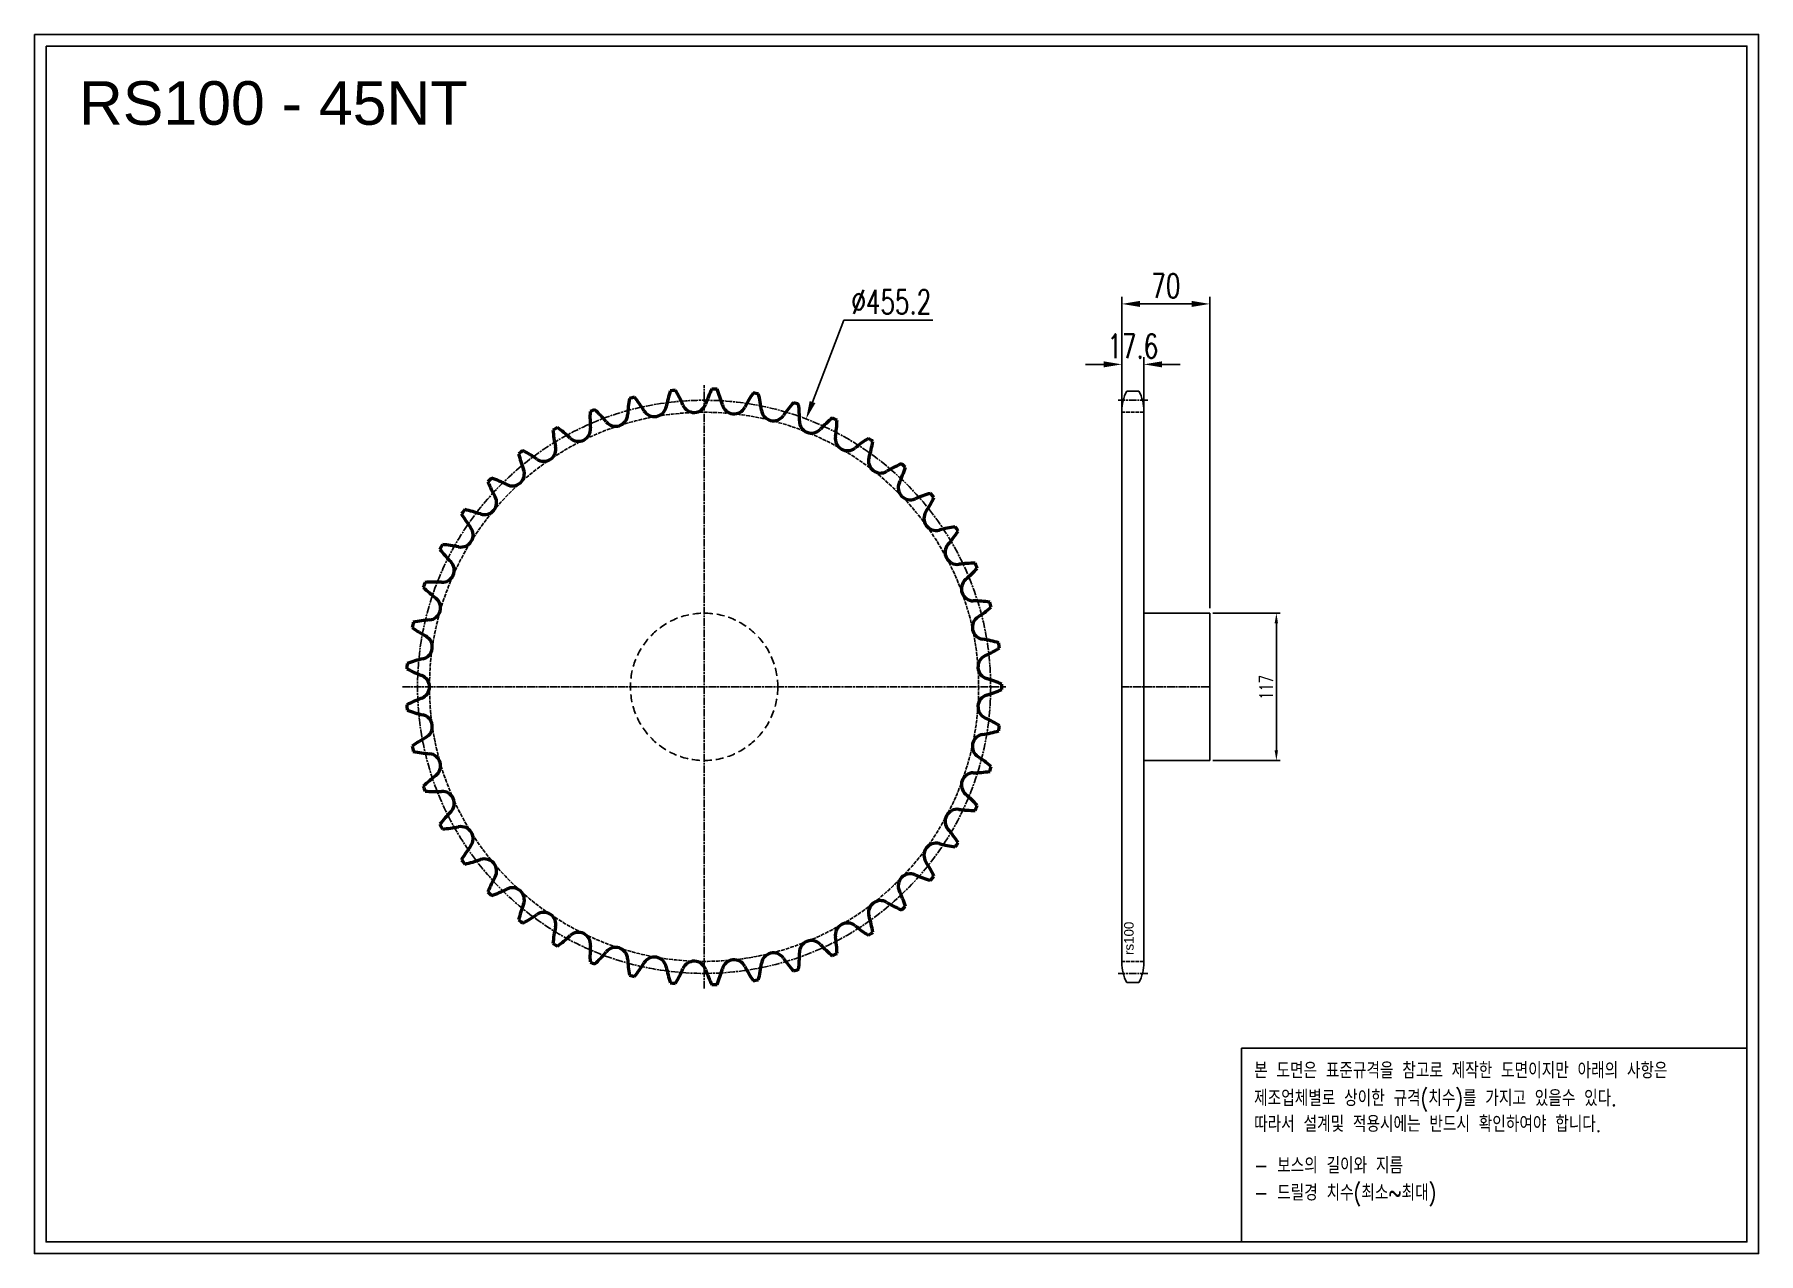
# Model space of a CAD drawing. Header units: millimetres. Extents: x -13028 to -11659, y 18395 to 19363.
import ezdxf

# ---------------------------------------------------------------- set-up
doc = ezdxf.new("R2010")
doc.units = ezdxf.units.MM
for name, pattern in [('AM_ISO02W050', [7.5, 6, -1.5]), ('AM_ISO02W050x2', [3.75, 3, -0.75]), ('AM_ISO08W050', [18, 12, -1.5, 3, -1.5]), ('AM_ISO08W050x2', [9, 6, -0.75, 1.5, -0.75]), ('HIDDEN', [9.525, 6.35, -3.175])]:
    doc.linetypes.add(name, pattern=pattern)
for name, color, linetype, lineweight in [('AM_0N', 7, 'Continuous', 50), ('AM_3N', 6, 'AM_ISO02W050', 25), ('AM_7', 4, 'AM_ISO08W050', 25), ('AM_7N', 4, 'AM_ISO08W050', 25)]:
    doc.layers.add(name, color=color, linetype=linetype, lineweight=lineweight)
doc.layers.add('HL', color=2, linetype='HIDDEN')
doc.layers.add('S-DIM', color=7, linetype='Continuous')
doc.styles.add('HAN', font='ROMANS.shx', dxfattribs={"width": 0.7, "bigfont": 'whgtxt.shx'})
doc.styles.add('HSG', font='SIMPLEX.shx', dxfattribs={"width": 0.7, "bigfont": 'HSG.shx'})
doc.styles.get("Standard").update_dxf_attribs({"font": 'arial.ttf'})
doc.dimstyles.new('APP23', dxfattribs={"dimscale": 4.5, "dimtxt": 2.4, "dimasz": 1.8, "dimexe": 0.7, "dimexo": 0.5, "dimgap": 0.6, "dimtad": 1, "dimtoh": 1, "dimdec": 1, "dimrnd": 0.01, "dimzin": 9, "dimdsep": 46, "dimtxsty": 'HSG', "dimcen": 0, "dimclrd": 1, "dimclre": 1, "dimclrt": 256, "dimazin": 2, "dimtp": 1, "dimtm": 1, "dimtfac": 0.5, "dimtdec": 1, "dimtix": 1, "dimtofl": 0, "dimtmove": 0, "dimatfit": 3, "dimfxl": 0, "dimtvp": 1, "dimtolj": 2, "dimlwd": -1, "dimlwe": -1, "dimarcsym": 0})
doc.dimstyles.new('APP32', dxfattribs={"dimscale": 8, "dimtxt": 2.4, "dimasz": 1.8, "dimexe": 0.7, "dimexo": 0.5, "dimgap": 0.6, "dimtad": 1, "dimtoh": 1, "dimdec": 1, "dimrnd": 0.01, "dimzin": 9, "dimdsep": 46, "dimtxsty": 'HSG', "dimcen": 0, "dimclrd": 1, "dimclre": 1, "dimclrt": 256, "dimazin": 2, "dimtp": 1, "dimtm": 1, "dimtfac": 0.5, "dimtdec": 1, "dimtofl": 0, "dimtmove": 0, "dimatfit": 3, "dimfxl": 0, "dimtvp": 1, "dimtolj": 2, "dimlwd": -1, "dimlwe": -1, "dimarcsym": 0})

# ---------------------------------------------------------------- blocks, each defined once
blk = doc.blocks.new('*D1')
at = {"layer": 'Defpoints', "color": 0, "transparency": 16777216}
for p in [(-12094.2, 18903.7), (-12094.2, 18786.7), (-12041.4, 18786.7)]:
    blk.add_point(p, dxfattribs=at)
at = {"layer": 'S-DIM', "color": 1, "transparency": 16777216}
for p, q in [((-12091.9, 18903.7), (-12038.3, 18903.7)), ((-12041.4, 18895.6), (-12041.4, 18794.8)), ((-12091.9, 18786.7), (-12038.3, 18786.7))]:
    blk.add_line(p, q, dxfattribs=at)
for points in [[(-12042.8, 18895.6), (-12040.1, 18895.6), (-12041.4, 18903.7)], [(-12042.8, 18794.8), (-12040.1, 18794.8), (-12041.4, 18786.7)]]:
    blk.add_solid(points, dxfattribs=at)
at = {"layer": 'S-DIM', "transparency": 16777216, "insert": (-12049.5, 18844.8), "char_height": 10.8, "attachment_point": 5, "rotation": 90, "style": 'HSG'}
blk.add_mtext('\\A2;117', dxfattribs=at)
blk = doc.blocks.new('*D2')
at = {"layer": 'Defpoints', "color": 0, "transparency": 16777216}
for p in [(-12146.6, 19101.3), (-12164.2, 19063.3), (-12146.6, 19063.3)]:
    blk.add_point(p, dxfattribs=at)
at = {"layer": 'S-DIM', "color": 1, "transparency": 16777216}
for p, q in [((-12178.6, 19101.3), (-12193, 19101.3)), ((-12164.2, 19067.3), (-12164.2, 19106.9)), ((-12146.6, 19067.3), (-12146.6, 19106.9)), ((-12132.2, 19101.3), (-12117.8, 19101.3))]:
    blk.add_line(p, q, dxfattribs=at)
for points in [[(-12178.6, 19103.7), (-12178.6, 19098.9), (-12164.2, 19101.3)], [(-12132.2, 19103.7), (-12132.2, 19098.9), (-12146.6, 19101.3)]]:
    blk.add_solid(points, dxfattribs=at)
at = {"layer": 'S-DIM', "transparency": 16777216, "insert": (-12155.4, 19115.7), "char_height": 19.2, "attachment_point": 5, "style": 'HSG'}
blk.add_mtext('\\A2;17.6', dxfattribs=at)
blk = doc.blocks.new('*D3')
at = {"layer": 'Defpoints', "color": 0, "transparency": 16777216}
for p in [(-12094.2, 19149.3), (-12164.2, 19063.3), (-12094.2, 18903.7)]:
    blk.add_point(p, dxfattribs=at)
at = {"layer": 'S-DIM', "color": 1, "transparency": 16777216}
for p, q in [((-12164.2, 19067.3), (-12164.2, 19154.9)), ((-12094.2, 18907.7), (-12094.2, 19154.9)), ((-12149.8, 19149.3), (-12108.6, 19149.3))]:
    blk.add_line(p, q, dxfattribs=at)
for points in [[(-12149.8, 19151.7), (-12149.8, 19146.9), (-12164.2, 19149.3)], [(-12108.6, 19151.7), (-12108.6, 19146.9), (-12094.2, 19149.3)]]:
    blk.add_solid(points, dxfattribs=at)
at = {"layer": 'S-DIM', "transparency": 16777216, "insert": (-12129.2, 19163.7), "char_height": 19.2, "attachment_point": 5, "style": 'HSG'}
blk.add_mtext('\\A2;70', dxfattribs=at)
blk = doc.blocks.new('*D4')
at = {"layer": 'Defpoints', "color": 0, "transparency": 16777216}
for p in [(-12414.9, 19057.9), (-12576.9, 18632.5)]:
    blk.add_point(p, dxfattribs=at)
at = {"layer": 'S-DIM', "color": 1, "transparency": 16777216}
for p, q in [((-12384.9, 19136.5), (-12409.7, 19071.3)), ((-12314.2, 19136.5), (-12384.9, 19136.5))]:
    blk.add_line(p, q, dxfattribs=at)
blk.add_solid([(-12412, 19072.2), (-12407.5, 19070.5), (-12414.9, 19057.9)], dxfattribs=at)
at = {"layer": 'S-DIM', "transparency": 16777216, "insert": (-12347.2, 19150.9), "char_height": 19.2, "attachment_point": 5, "style": 'HSG'}
blk.add_mtext('\\A2;∅455.2', dxfattribs=at)
blk = doc.blocks.new('notice1')
at = {"color": 4}
blk.add_lwpolyline([(-22142.12, 1735.9), (-22053.8, 1735.9), (-22053.8, 1702.07), (-22142.12, 1702.07)], close=True, dxfattribs=at)
at = {"color": 4, "style": 'HAN', "width": 0.8}
for s, p in [('본 도면은 표준규격을 참고로 제작한 도면이지만 아래의 사항은', (-22139.9, 1730.62)), ('제조업체별로 상이한 규격(치수)를 가지고 있을수 있다.', (-22139.9, 1725.78)), ('따라서 설계및 적용시에는 반드시 확인하여야 합니다.', (-22139.9, 1721.28)), ('- 보스의 길이와 지름', (-22139.9, 1714.03)), ('- 드릴경 치수(최소~최대)', (-22139.9, 1709.27))]:
    blk.add_text(s, height=2.7949, dxfattribs=at).set_placement(p)

msp = doc.modelspace()

# ---------------------------------------------------------------- linework, layer by layer
for p, q in [((-12150.53, 19080.03), (-12160.19, 19080.03)), ((-12164.16, 19064.13), (-12164.16, 18626.29)), ((-12146.56, 19064.13), (-12146.56, 18626.29)), ((-12146.56, 18903.71), (-12094.16, 18903.71)), ((-12094.16, 18903.71), (-12094.16, 18786.71)), ((-12094.16, 18786.71), (-12146.56, 18786.71)), ((-12150.53, 18610.39), (-12160.19, 18610.39))]:
    msp.add_line(p, q)
for points in [[(-13027.66, 19363.27), (-11658.51, 19363.27), (-11658.51, 18395.18), (-13027.66, 18395.18)], [(-13018.44, 19354.05), (-11667.73, 19354.05), (-11667.73, 18404.4), (-13018.44, 18404.4)]]:
    msp.add_lwpolyline(points, close=True)
for centre, start, end in [((-12130.36, 19064.13), 151.93881, 180), ((-12180.36, 19064.13), 0, 28.06119), ((-12130.36, 18626.29), 180, 208.06119), ((-12180.36, 18626.29), 331.93881, 0)]:
    msp.add_arc(centre, 33.8, start, end)
at = {"layer": 'AM_0N'}
for centre, radius, start, end in [((-12449.34, 19055.62), 107.44, 170.03172, 177), ((-12495.88, 18845.21), 236.55, 103.48848, 104.51152), ((-12635.76, 19009.14), 107.44, 31, 37.96828), ((-12420.51, 19047.09), 107.44, 162.03172, 169), ((-12495.88, 18845.21), 236.55, 95.48848, 96.51152), ((-12611.59, 19027.01), 107.44, 23, 29.96828), ((-12393.15, 19034.64), 107.44, 154.03172, 161), ((-12495.88, 18845.21), 236.55, 87.48848, 88.51152), ((-12585.16, 19041.34), 107.44, 15, 21.96828), ((-12367.78, 19018.5), 107.44, 146.03172, 153), ((-12495.88, 18845.21), 236.55, 79.48848, 80.51152), ((-12556.99, 19051.86), 107.44, 7, 13.96828), ((-12479.07, 19060.05), 107.44, 178.03172, 185), ((-12495.88, 18845.21), 236.55, 111.48848, 112.51152), ((-12657.21, 18988.07), 107.44, 39, 45.96828), ((-12566.24, 19061.74), 9.62, 219, 357), ((-12535.42, 19069.43), 9.62, 211, 349), ((-12503.83, 19072.75), 9.62, 203, 341), ((-12472.09, 19071.64), 9.62, 195, 333), ((-12440.81, 19066.12), 9.62, 187, 325), ((-12344.91, 18998.98), 107.44, 138.03172, 145), ((-12495.88, 18845.21), 236.55, 71.48848, 72.51152), ((-12527.64, 19058.35), 107.44, 359, 5.96828), ((-12324.98, 18976.47), 107.44, 130.03172, 137), ((-12495.88, 18845.21), 236.55, 63.48848, 64.51152), ((-12495.88, 18845.21), 236.55, 119.48848, 120.51152), ((-12509.14, 19060.3), 107.44, 186.03172, 193), ((-12675.53, 18964.23), 107.44, 47, 53.96828), ((-12595.69, 19049.85), 9.62, 227, 5), ((-12410.6, 19056.31), 9.62, 179, 317), ((-12497.67, 19060.7), 107.44, 351, 357.96828), ((-12495.88, 18845.21), 236.55, 127.48848, 128.51152), ((-12690.34, 18938.07), 107.44, 55, 61.96828), ((-12623.2, 19033.96), 9.62, 235, 13), ((-12382.05, 19042.39), 9.62, 171, 309), ((-12308.38, 18951.41), 107.44, 122.03172, 129), ((-12495.88, 18845.21), 236.55, 55.48848, 56.51152), ((-12467.66, 19058.85), 107.44, 343, 349.96828), ((-12648.23, 19014.41), 9.62, 243, 21), ((-12538.94, 19056.36), 107.44, 194.03172, 201), ((-12355.71, 19024.62), 9.62, 163, 301), ((-12295.42, 18924.28), 107.44, 114.03172, 121), ((-12438.2, 19052.84), 107.44, 335, 341.96828), ((-12495.88, 18845.21), 236.55, 47.48848, 48.51152), ((-12495.88, 18845.21), 236.55, 135.48848, 136.51152), ((-12567.91, 19048.31), 107.44, 202.03172, 209), ((-12701.37, 18910.11), 107.44, 63, 69.96828), ((-12332.11, 19003.37), 9.62, 155, 293), ((-12670.29, 18991.56), 9.62, 251, 29), ((-12286.37, 18895.61), 107.44, 106.03172, 113), ((-12409.87, 19042.79), 107.44, 327, 333.96828), ((-12495.88, 18845.21), 236.55, 39.48848, 40.51152), ((-12495.88, 18845.21), 236.55, 143.48848, 144.51152), ((-12595.47, 19036.31), 107.44, 210.03172, 217), ((-12708.4, 18880.88), 107.44, 71, 77.96828), ((-12311.69, 18979.04), 9.62, 147, 285), ((-12688.96, 18965.86), 9.62, 259, 37), ((-12281.4, 18865.96), 107.44, 98.03172, 105), ((-12383.21, 19028.9), 107.44, 319, 325.96828), ((-12495.88, 18845.21), 236.55, 31.48848, 32.51152), ((-12495.88, 18845.21), 236.55, 151.48848, 152.51152), ((-12621.1, 19020.59), 107.44, 218.03172, 225), ((-12711.3, 18850.95), 107.44, 79, 85.96828), ((-12294.86, 18952.1), 9.62, 139, 277), ((-12703.87, 18937.82), 9.62, 267, 45), ((-12280.59, 18835.91), 107.44, 90.03172, 97), ((-12358.74, 19011.43), 107.44, 311, 317.96828), ((-12495.88, 18845.21), 236.55, 23.48848, 24.51152), ((-12495.88, 18845.21), 236.55, 159.48848, 160.51152), ((-12644.29, 19001.46), 107.44, 226.03172, 233), ((-12710, 18820.92), 107.44, 87, 93.96828), ((-12281.94, 18923.08), 9.62, 131, 269), ((-12714.74, 18907.97), 9.62, 275, 53), ((-12283.98, 18806.04), 107.44, 82.03172, 89), ((-12336.94, 18990.73), 107.44, 303, 309.96828), ((-12495.88, 18845.21), 236.55, 15.48848, 16.51152), ((-12495.88, 18845.21), 236.55, 167.48848, 168.51152), ((-12704.53, 18791.35), 107.44, 95, 101.96828), ((-12273.19, 18892.55), 9.62, 123, 261), ((-12664.59, 18979.29), 107.44, 234.03172, 241), ((-12721.34, 18876.9), 9.62, 283, 61), ((-12291.5, 18776.93), 107.44, 74.03172, 81), ((-12695.01, 18762.84), 107.44, 103, 109.96828), ((-12268.77, 18861.1), 9.62, 115, 253), ((-12318.24, 18967.19), 107.44, 295, 301.96828), ((-12495.88, 18845.21), 236.55, 7.48848, 8.51152), ((-12495.88, 18845.21), 236.55, 175.48848, 176.51152), ((-12681.61, 18954.5), 107.44, 242.03172, 249), ((-12723.56, 18845.21), 9.62, 291, 69), ((-12302.99, 18749.15), 107.44, 66.03172, 73), ((-12302.99, 18941.28), 107.44, 287, 293.96828), ((-12495.88, 18845.21), 236.55, 359.48848, 0.51152), ((-12681.61, 18735.93), 107.44, 111, 117.96828), ((-12495.88, 18845.21), 236.55, 183.48848, 184.51152), ((-12695.01, 18927.59), 107.44, 250.03172, 257), ((-12268.77, 18829.33), 9.62, 107, 245), ((-12721.34, 18813.53), 9.62, 299, 77), ((-12318.24, 18723.24), 107.44, 58.03172, 65), ((-12495.88, 18845.21), 236.55, 351.48848, 352.51152), ((-12664.59, 18711.14), 107.44, 119, 125.96828), ((-12273.19, 18797.88), 9.62, 99, 237), ((-12291.5, 18913.5), 107.44, 279, 285.96828), ((-12495.88, 18845.21), 236.55, 191.48848, 192.51152), ((-12704.53, 18899.08), 107.44, 258.03172, 265), ((-12714.74, 18782.46), 9.62, 307, 85), ((-12336.94, 18699.7), 107.44, 50.03172, 57), ((-12644.29, 18688.97), 107.44, 127, 133.96828), ((-12281.94, 18767.35), 9.62, 91, 229), ((-12283.98, 18884.39), 107.44, 271, 277.96828), ((-12495.88, 18845.21), 236.55, 343.48848, 344.51152), ((-12495.88, 18845.21), 236.55, 199.48848, 200.51152), ((-12710, 18869.51), 107.44, 266.03172, 273), ((-12703.87, 18752.61), 9.62, 315, 93), ((-12358.74, 18679), 107.44, 42.03172, 49), ((-12621.1, 18669.84), 107.44, 135, 141.96828), ((-12294.86, 18738.33), 9.62, 83, 221), ((-12280.59, 18854.52), 107.44, 263, 269.96828), ((-12495.88, 18845.21), 236.55, 335.48848, 336.51152), ((-12495.88, 18845.21), 236.55, 207.48848, 208.51152), ((-12711.3, 18839.48), 107.44, 274.03172, 281), ((-12688.96, 18724.57), 9.62, 323, 101), ((-12383.21, 18661.53), 107.44, 34.03172, 41), ((-12595.47, 18654.12), 107.44, 143, 149.96828), ((-12311.69, 18711.39), 9.62, 75, 213), ((-12281.4, 18824.47), 107.44, 255, 261.96828), ((-12495.88, 18845.21), 236.55, 327.48848, 328.51152), ((-12495.88, 18845.21), 236.55, 215.48848, 216.51152), ((-12708.4, 18809.55), 107.44, 282.03172, 289), ((-12670.29, 18698.87), 9.62, 331, 109), ((-12409.87, 18647.64), 107.44, 26.03172, 33), ((-12567.91, 18642.12), 107.44, 151, 157.96828), ((-12332.11, 18687.06), 9.62, 67, 205), ((-12286.37, 18794.82), 107.44, 247, 253.96828), ((-12495.88, 18845.21), 236.55, 319.48848, 320.51152), ((-12495.88, 18845.21), 236.55, 223.48848, 224.51152), ((-12701.37, 18780.32), 107.44, 290.03172, 297), ((-12648.23, 18676.02), 9.62, 339, 117), ((-12355.71, 18665.81), 9.62, 59, 197), ((-12438.2, 18637.59), 107.44, 18.03172, 25), ((-12538.94, 18634.07), 107.44, 159, 165.96828), ((-12690.34, 18752.36), 107.44, 298.03172, 305), ((-12623.2, 18656.47), 9.62, 347, 125), ((-12467.66, 18631.58), 107.44, 10.03172, 17), ((-12295.42, 18766.15), 107.44, 239, 245.96828), ((-12495.88, 18845.21), 236.55, 311.48848, 312.51152), ((-12495.88, 18845.21), 236.55, 231.48848, 232.51152), ((-12509.14, 18630.13), 107.44, 167, 173.96828), ((-12595.69, 18640.58), 9.62, 355, 133), ((-12382.05, 18648.04), 9.62, 51, 189), ((-12308.38, 18739.02), 107.44, 231, 237.96828), ((-12495.88, 18845.21), 236.55, 303.48848, 304.51152), ((-12495.88, 18845.21), 236.55, 239.48848, 240.51152), ((-12675.53, 18726.2), 107.44, 306.03172, 313), ((-12479.07, 18630.38), 107.44, 175, 181.96828), ((-12657.21, 18702.35), 107.44, 314.03172, 321), ((-12566.24, 18628.69), 9.62, 3, 141), ((-12410.6, 18634.12), 9.62, 43, 181), ((-12324.98, 18713.96), 107.44, 223, 229.96828), ((-12497.67, 18629.73), 107.44, 2.03172, 9), ((-12495.88, 18845.21), 236.55, 247.48848, 248.51152), ((-12449.34, 18634.81), 107.44, 183, 189.96828), ((-12635.76, 18681.29), 107.44, 322.03172, 329), ((-12535.42, 18621), 9.62, 11, 149), ((-12420.51, 18643.34), 107.44, 191, 197.96828), ((-12611.59, 18663.42), 107.44, 330.03172, 337), ((-12503.83, 18617.68), 9.62, 19, 157), ((-12393.15, 18655.79), 107.44, 199, 205.96828), ((-12585.16, 18649.09), 107.44, 338.03172, 345), ((-12472.09, 18618.79), 9.62, 27, 165), ((-12367.78, 18671.93), 107.44, 207, 213.96828), ((-12556.99, 18638.57), 107.44, 346.03172, 353), ((-12440.81, 18624.3), 9.62, 35, 173), ((-12344.91, 18691.45), 107.44, 215, 221.96828), ((-12495.88, 18845.21), 236.55, 287.48848, 288.51152), ((-12527.64, 18632.08), 107.44, 354.03172, 1), ((-12495.88, 18845.21), 236.55, 295.48848, 296.51152), ((-12495.88, 18845.21), 236.55, 255.48848, 256.51152), ((-12495.88, 18845.21), 236.55, 263.48848, 264.51152), ((-12495.88, 18845.21), 236.55, 271.48848, 272.51152), ((-12495.88, 18845.21), 236.55, 279.48848, 280.51152)]:
    msp.add_arc(centre, radius, start, end, dxfattribs=at)
at = {"layer": 'AM_3N', "linetype": 'AM_ISO02W050x2'}
for p, q in [((-12146.56, 19063.27), (-12164.16, 19063.27)), ((-12146.56, 18627.16), (-12164.16, 18627.16))]:
    msp.add_line(p, q, dxfattribs=at)
msp.add_circle((-12495.88, 18845.21), 218.05, dxfattribs=at)
at = {"layer": 'AM_7', "linetype": 'AM_ISO08W050x2'}
for p, q in [((-12143.56, 19072.79), (-12167.16, 19072.79)), ((-12164.16, 18845.21), (-12094.16, 18845.21)), ((-12143.56, 18617.64), (-12167.16, 18617.64))]:
    msp.add_line(p, q, dxfattribs=at)
msp.add_circle((-12495.88, 18845.21), 227.58, dxfattribs=at)
at = {"layer": 'AM_7N', "linetype": 'AM_ISO08W050x2'}
for p, q in [((-12495.88, 18605.67), (-12495.88, 19084.76)), ((-12735.43, 18845.21), (-12256.34, 18845.21))]:
    msp.add_line(p, q, dxfattribs=at)
at = {"layer": 'HL'}
msp.add_circle((-12495.88, 18845.21), 58.5, dxfattribs=at)

# ---------------------------------------------------------------- block references
at = {"xscale": 4.545147316469759, "yscale": 4.545147316469759, "zscale": 4.545147316469759}
msp.add_blockref('notice1', (88570.02, 10668.26), dxfattribs=at)

# ---------------------------------------------------------------- texts
msp.add_text('RS100 - 45NT', height=34.5744).set_placement((-12992.4, 19291.58))
at = {"insert": (-12162.33, 18632.29), "char_height": 7.56, "width": 32.5046, "attachment_point": 1, "rotation": 90}
msp.add_mtext('rs100', dxfattribs=at)

# ---------------------------------------------------------------- dimensions: what is measured, and where the dimension line sits
at = {"layer": 'S-DIM'}
dim = msp.add_linear_dim(base=(-12094.16, 19149.29), p1=(-12164.16, 19063.27), p2=(-12094.16, 18903.71), dimstyle='APP32', dxfattribs=at)
dim.commit()
dim.dimension.update_dxf_attribs({"geometry": '*D3', "text_midpoint": (-12129.16, 19163.69)})
dim = msp.add_diameter_dim_2p(p1=(-12576.8979, 18632.5453), p2=(-12414.8702, 19057.884), dimstyle='APP32', dxfattribs=at)
dim.commit()
dim.dimension.update_dxf_attribs({"geometry": '*D4', "text_midpoint": (-12347.1636, 19136.4968), "dimtype": 131})
dim = msp.add_linear_dim(base=(-12146.56, 19101.29), p1=(-12164.16, 19063.27), p2=(-12146.56, 19063.27), dimstyle='APP32', dxfattribs=at)
dim.commit()
dim.dimension.update_dxf_attribs({"geometry": '*D2', "text_midpoint": (-12155.36, 19101.29), "dimtype": 128})
dim = msp.add_linear_dim(base=(-12041.43, 18786.71), p1=(-12094.16, 18903.71), p2=(-12094.16, 18786.71), angle=90, dimstyle='APP23', dxfattribs=at)
dim.commit()
dim.dimension.update_dxf_attribs({"geometry": '*D1', "text_midpoint": (-12041.43, 18844.81), "dimtype": 128})

doc.saveas('drawing.dxf')
